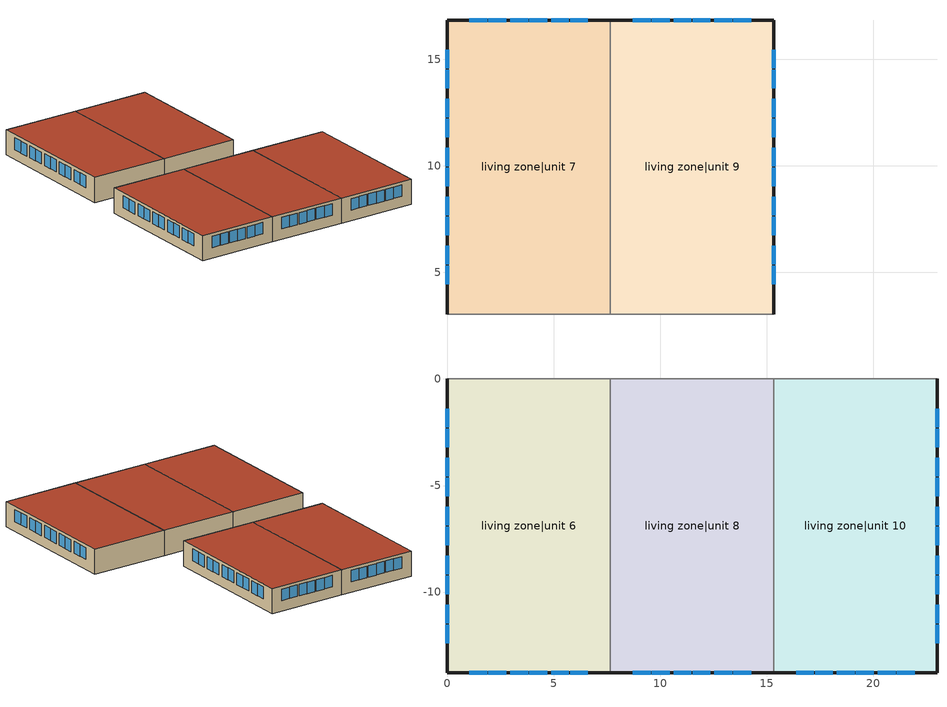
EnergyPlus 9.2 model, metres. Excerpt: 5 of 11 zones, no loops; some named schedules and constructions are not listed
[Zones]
living zone|unit 10
 floor to living zone|unit 5 (FloorFinUninsFin): 15.33,-13.8 15.33,0 22.99,0 22.99,-13.8 z2.44
 wall outside (WallExtInsFin): 15.33,-13.8 22.99,-13.8 22.99,0 z2.44:4.88
 wall adiabatic (WallIntFinUninsFin): 22.99,0 15.33,0 z2.44:4.88
 wall to living zone|unit 8 (WallIntFinUninsFin): 15.33,0 15.33,-13.8 z2.44:4.88
 window (WindowConstruction): 22.99,-12.4 22.99,-11.53 / 22.99,-2.27 22.99,-1.4 / 22.99,-11.47 22.99,-10.6 / 22.99,-10.1 22.99,-9.23 / 22.99,-9.17 22.99,-8.3 / 22.99,-7.8 22.99,-6.93 / 22.99,-6.87 22.99,-6 / 22.99,-5.5 22.99,-4.63 / 22.99,-4.57 22.99,-3.7 / 22.99,-3.2 22.99,-2.33 z3.41:4.57; 16.38,-13.8 17.21,-13.8 / 17.27,-13.8 18.11,-13.8 / 18.29,-13.8 19.13,-13.8 / 19.19,-13.8 20.03,-13.8 / 20.21,-13.8 21.05,-13.8 / 21.11,-13.8 21.94,-13.8 z3.46:4.57
 roof outside (RoofFinInsExt): 22.99,-13.8 22.99,0 15.33,0 15.33,-13.8 z4.88
living zone|unit 6
 floor to living zone (FloorFinUninsFin): 0,-13.8 0,0 7.66,0 7.66,-13.8 z2.44
 wall outside (WallExtInsFin): 0,0 0,-13.8 7.66,-13.8 z2.44:4.88
 wall adiabatic (WallIntFinUninsFin): 7.66,0 0,0 z2.44:4.88
 wall to living zone|unit 8 (WallIntFinUninsFin Reversed): 7.66,-13.8 7.66,0 z2.44:4.88
 window (WindowConstruction): 1.05,-13.8 1.89,-13.8 / 1.95,-13.8 2.78,-13.8 / 2.96,-13.8 3.8,-13.8 / 3.86,-13.8 4.7,-13.8 / 4.88,-13.8 5.72,-13.8 / 5.78,-13.8 6.62,-13.8 z3.46:4.57; 0,-1.4 0,-2.27 / 0,-11.53 0,-12.4 / 0,-2.33 0,-3.2 / 0,-3.7 0,-4.57 / 0,-4.63 0,-5.5 / 0,-6 0,-6.87 / 0,-6.93 0,-7.8 / 0,-8.3 0,-9.17 / 0,-9.23 0,-10.1 / 0,-10.6 0,-11.47 z3.41:4.57
 roof outside (RoofFinInsExt): 7.66,-13.8 7.66,0 0,0 0,-13.8 z4.88
living zone|unit 7
 floor to living zone|unit 2 (FloorFinUninsFin): 0,3.05 0,16.84 7.66,16.84 7.66,3.05 z2.44
 wall outside (WallExtInsFin): 7.66,16.84 0,16.84 0,3.05 z2.44:4.88
 wall to living zone|unit 9 (WallIntFinUninsFin Reversed): 7.66,3.05 7.66,16.84 z2.44:4.88
 wall adiabatic (WallIntFinUninsFin): 0,3.05 7.66,3.05 z2.44:4.88
 window (WindowConstruction): 0,15.44 0,14.57 / 0,5.32 0,4.45 / 0,14.51 0,13.64 / 0,13.15 0,12.28 / 0,12.21 0,11.34 / 0,10.85 0,9.98 / 0,9.92 0,9.04 / 0,8.55 0,7.68 / 0,7.62 0,6.75 / 0,6.25 0,5.38 z3.41:4.57; 6.62,16.84 5.78,16.84 / 5.72,16.84 4.88,16.84 / 4.7,16.84 3.86,16.84 / 3.8,16.84 2.96,16.84 / 2.78,16.84 1.95,16.84 / 1.89,16.84 1.05,16.84 z3.46:4.57
 roof outside (RoofFinInsExt): 7.66,3.05 7.66,16.84 0,16.84 0,3.05 z4.88
living zone|unit 8
 floor to living zone|unit 3 (FloorFinUninsFin): 7.66,-13.8 7.66,0 15.33,0 15.33,-13.8 z2.44
 wall outside (WallExtInsFin): 7.66,-13.8 15.33,-13.8 z2.44:4.88
 wall adiabatic (WallIntFinUninsFin): 15.33,0 7.66,0 z2.44:4.88
 window (WindowConstruction): 8.71,-13.8 9.55,-13.8 / 9.61,-13.8 10.45,-13.8 / 10.63,-13.8 11.47,-13.8 / 11.53,-13.8 12.36,-13.8 / 12.54,-13.8 13.38,-13.8 / 13.44,-13.8 14.28,-13.8 z3.46:4.57
 roof outside (RoofFinInsExt): 15.33,-13.8 15.33,0 7.66,0 7.66,-13.8 z4.88
living zone|unit 9
 floor to living zone|unit 4 (FloorFinUninsFin): 7.66,3.05 7.66,16.84 15.33,16.84 15.33,3.05 z2.44
 wall outside (WallExtInsFin): 15.33,3.05 15.33,16.84 7.66,16.84 z2.44:4.88
 wall adiabatic (WallIntFinUninsFin): 7.66,3.05 15.33,3.05 z2.44:4.88
 window (WindowConstruction): 14.28,16.84 13.44,16.84 / 13.38,16.84 12.54,16.84 / 12.36,16.84 11.53,16.84 / 11.47,16.84 10.63,16.84 / 10.45,16.84 9.61,16.84 / 9.55,16.84 8.71,16.84 z3.46:4.57; 15.33,4.45 15.33,5.32 / 15.33,14.57 15.33,15.44 / 15.33,5.38 15.33,6.25 / 15.33,6.75 15.33,7.62 / 15.33,7.68 15.33,8.55 / 15.33,9.04 15.33,9.92 / 15.33,9.98 15.33,10.85 / 15.33,11.34 15.33,12.21 / 15.33,12.28 15.33,13.15 / 15.33,13.64 15.33,14.51 z3.41:4.57
 roof outside (RoofFinInsExt): 15.33,3.05 15.33,16.84 7.66,16.84 7.66,3.05 z4.88
[Schedule:Week:Daily]
res hot water distribution|unit 2 schedule Week Rule - Oct7-Oct27: res hot water distribution|unit 2 schedule allday10, res hot water distribution|unit 2 schedule allday10, res hot water distribution|unit 2 schedule allday10, res hot water distribution|unit 2 schedule allday10, res hot water distribution|unit 2 schedule allday10, res hot water distribution|unit 2 schedule allday10, res hot water distribution|unit 2 schedule allday10, Schedule Day 24, Schedule Day 24, Schedule Day 24, Schedule Day 24, Schedule Day 24
res hot water distribution|unit 2 schedule Week Rule - Oct28-Nov3: res hot water distribution|unit 2 schedule allday10, res hot water distribution|unit 2 schedule allday10, res hot water distribution|unit 2 schedule allday10, res hot water distribution|unit 2 schedule allday10, res hot water distribution|unit 2 schedule allday11, res hot water distribution|unit 2 schedule allday11, res hot water distribution|unit 2 schedule allday11, Schedule Day 24, Schedule Day 24, Schedule Day 24, Schedule Day 24, Schedule Day 24
res hot water distribution|unit 2 schedule Week Rule - Nov4-Nov24: res hot water distribution|unit 2 schedule allday11, res hot water distribution|unit 2 schedule allday11, res hot water distribution|unit 2 schedule allday11, res hot water distribution|unit 2 schedule allday11, res hot water distribution|unit 2 schedule allday11, res hot water distribution|unit 2 schedule allday11, res hot water distribution|unit 2 schedule allday11, Schedule Day 24, Schedule Day 24, Schedule Day 24, Schedule Day 24, Schedule Day 24
res hot water distribution|unit 2 schedule Week Rule - Nov25-Dec1: res hot water distribution|unit 2 schedule allday11, res hot water distribution|unit 2 schedule allday11, res hot water distribution|unit 2 schedule allday11, res hot water distribution|unit 2 schedule allday11, res hot water distribution|unit 2 schedule allday11, res hot water distribution|unit 2 schedule allday11, res hot water distribution|unit 2 schedule allday12, Schedule Day 24, Schedule Day 24, Schedule Day 24, Schedule Day 24, Schedule Day 24
res hot water distribution|unit 2 schedule Week Rule - Dec2-Dec31: res hot water distribution|unit 2 schedule allday12, res hot water distribution|unit 2 schedule allday12, res hot water distribution|unit 2 schedule allday12, res hot water distribution|unit 2 schedule allday12, res hot water distribution|unit 2 schedule allday12, res hot water distribution|unit 2 schedule allday12, res hot water distribution|unit 2 schedule allday12, Schedule Day 24, Schedule Day 24, Schedule Day 24, Schedule Day 24, Schedule Day 24
res hot water distribution|unit 3 schedule Week Rule - Jan1-Jan6: Schedule Day 25, res hot water distribution|unit 3 schedule allday1, res hot water distribution|unit 3 schedule allday1, res hot water distribution|unit 3 schedule allday1, res hot water distribution|unit 3 schedule allday1, res hot water distribution|unit 3 schedule allday1, res hot water distribution|unit 3 schedule allday1, Schedule Day 25, Schedule Day 25, Schedule Day 25, Schedule Day 25, Schedule Day 25
res hot water distribution|unit 3 schedule Week Rule - Jan7-Jan27: res hot water distribution|unit 3 schedule allday1, res hot water distribution|unit 3 schedule allday1, res hot water distribution|unit 3 schedule allday1, res hot water distribution|unit 3 schedule allday1, res hot water distribution|unit 3 schedule allday1, res hot water distribution|unit 3 schedule allday1, res hot water distribution|unit 3 schedule allday1, Schedule Day 25, Schedule Day 25, Schedule Day 25, Schedule Day 25, Schedule Day 25
res hot water distribution|unit 3 schedule Week Rule - Jan28-Feb3: res hot water distribution|unit 3 schedule allday1, res hot water distribution|unit 3 schedule allday1, res hot water distribution|unit 3 schedule allday1, res hot water distribution|unit 3 schedule allday1, res hot water distribution|unit 3 schedule allday2, res hot water distribution|unit 3 schedule allday2, res hot water distribution|unit 3 schedule allday2, Schedule Day 25, Schedule Day 25, Schedule Day 25, Schedule Day 25, Schedule Day 25
res hot water distribution|unit 3 schedule Week Rule - Feb4-Feb24: res hot water distribution|unit 3 schedule allday2, res hot water distribution|unit 3 schedule allday2, res hot water distribution|unit 3 schedule allday2, res hot water distribution|unit 3 schedule allday2, res hot water distribution|unit 3 schedule allday2, res hot water distribution|unit 3 schedule allday2, res hot water distribution|unit 3 schedule allday2, Schedule Day 25, Schedule Day 25, Schedule Day 25, Schedule Day 25, Schedule Day 25
res hot water distribution|unit 3 schedule Week Rule - Feb25-Mar3: res hot water distribution|unit 3 schedule allday2, res hot water distribution|unit 3 schedule allday2, res hot water distribution|unit 3 schedule allday2, res hot water distribution|unit 3 schedule allday2, res hot water distribution|unit 3 schedule allday3, res hot water distribution|unit 3 schedule allday3, res hot water distribution|unit 3 schedule allday3, Schedule Day 25, Schedule Day 25, Schedule Day 25, Schedule Day 25, Schedule Day 25
res hot water distribution|unit 3 schedule Week Rule - Mar4-Mar31: res hot water distribution|unit 3 schedule allday3, res hot water distribution|unit 3 schedule allday3, res hot water distribution|unit 3 schedule allday3, res hot water distribution|unit 3 schedule allday3, res hot water distribution|unit 3 schedule allday3, res hot water distribution|unit 3 schedule allday3, res hot water distribution|unit 3 schedule allday3, Schedule Day 25, Schedule Day 25, Schedule Day 25, Schedule Day 25, Schedule Day 25
res hot water distribution|unit 3 schedule Week Rule - Apr1-Apr28: res hot water distribution|unit 3 schedule allday4, res hot water distribution|unit 3 schedule allday4, res hot water distribution|unit 3 schedule allday4, res hot water distribution|unit 3 schedule allday4, res hot water distribution|unit 3 schedule allday4, res hot water distribution|unit 3 schedule allday4, res hot water distribution|unit 3 schedule allday4, Schedule Day 25, Schedule Day 25, Schedule Day 25, Schedule Day 25, Schedule Day 25
res hot water distribution|unit 3 schedule Week Rule - Apr29-May5: res hot water distribution|unit 3 schedule allday4, res hot water distribution|unit 3 schedule allday4, res hot water distribution|unit 3 schedule allday5, res hot water distribution|unit 3 schedule allday5, res hot water distribution|unit 3 schedule allday5, res hot water distribution|unit 3 schedule allday5, res hot water distribution|unit 3 schedule allday5, Schedule Day 25, Schedule Day 25, Schedule Day 25, Schedule Day 25, Schedule Day 25
res hot water distribution|unit 3 schedule Week Rule - May6-May26: res hot water distribution|unit 3 schedule allday5, res hot water distribution|unit 3 schedule allday5, res hot water distribution|unit 3 schedule allday5, res hot water distribution|unit 3 schedule allday5, res hot water distribution|unit 3 schedule allday5, res hot water distribution|unit 3 schedule allday5, res hot water distribution|unit 3 schedule allday5, Schedule Day 25, Schedule Day 25, Schedule Day 25, Schedule Day 25, Schedule Day 25
res hot water distribution|unit 3 schedule Week Rule - May27-Jun2: res hot water distribution|unit 3 schedule allday5, res hot water distribution|unit 3 schedule allday5, res hot water distribution|unit 3 schedule allday5, res hot water distribution|unit 3 schedule allday5, res hot water distribution|unit 3 schedule allday5, res hot water distribution|unit 3 schedule allday6, res hot water distribution|unit 3 schedule allday6, Schedule Day 25, Schedule Day 25, Schedule Day 25, Schedule Day 25, Schedule Day 25
res hot water distribution|unit 3 schedule Week Rule - Jun3-Jun30: res hot water distribution|unit 3 schedule allday6, res hot water distribution|unit 3 schedule allday6, res hot water distribution|unit 3 schedule allday6, res hot water distribution|unit 3 schedule allday6, res hot water distribution|unit 3 schedule allday6, res hot water distribution|unit 3 schedule allday6, res hot water distribution|unit 3 schedule allday6, Schedule Day 25, Schedule Day 25, Schedule Day 25, Schedule Day 25, Schedule Day 25
res hot water distribution|unit 3 schedule Week Rule - Jul1-Jul28: res hot water distribution|unit 3 schedule allday7, res hot water distribution|unit 3 schedule allday7, res hot water distribution|unit 3 schedule allday7, res hot water distribution|unit 3 schedule allday7, res hot water distribution|unit 3 schedule allday7, res hot water distribution|unit 3 schedule allday7, res hot water distribution|unit 3 schedule allday7, Schedule Day 25, Schedule Day 25, Schedule Day 25, Schedule Day 25, Schedule Day 25
res hot water distribution|unit 3 schedule Week Rule - Jul29-Aug4: res hot water distribution|unit 3 schedule allday7, res hot water distribution|unit 3 schedule allday7, res hot water distribution|unit 3 schedule allday7, res hot water distribution|unit 3 schedule allday8, res hot water distribution|unit 3 schedule allday8, res hot water distribution|unit 3 schedule allday8, res hot water distribution|unit 3 schedule allday8, Schedule Day 25, Schedule Day 25, Schedule Day 25, Schedule Day 25, Schedule Day 25
res hot water distribution|unit 3 schedule Week Rule - Aug5-Aug25: res hot water distribution|unit 3 schedule allday8, res hot water distribution|unit 3 schedule allday8, res hot water distribution|unit 3 schedule allday8, res hot water distribution|unit 3 schedule allday8, res hot water distribution|unit 3 schedule allday8, res hot water distribution|unit 3 schedule allday8, res hot water distribution|unit 3 schedule allday8, Schedule Day 25, Schedule Day 25, Schedule Day 25, Schedule Day 25, Schedule Day 25
res hot water distribution|unit 3 schedule Week Rule - Aug26-Sep1: res hot water distribution|unit 3 schedule allday8, res hot water distribution|unit 3 schedule allday8, res hot water distribution|unit 3 schedule allday8, res hot water distribution|unit 3 schedule allday8, res hot water distribution|unit 3 schedule allday8, res hot water distribution|unit 3 schedule allday8, res hot water distribution|unit 3 schedule allday9, Schedule Day 25, Schedule Day 25, Schedule Day 25, Schedule Day 25, Schedule Day 25
res hot water distribution|unit 3 schedule Week Rule - Sep2-Sep29: res hot water distribution|unit 3 schedule allday9, res hot water distribution|unit 3 schedule allday9, res hot water distribution|unit 3 schedule allday9, res hot water distribution|unit 3 schedule allday9, res hot water distribution|unit 3 schedule allday9, res hot water distribution|unit 3 schedule allday9, res hot water distribution|unit 3 schedule allday9, Schedule Day 25, Schedule Day 25, Schedule Day 25, Schedule Day 25, Schedule Day 25
res hot water distribution|unit 3 schedule Week Rule - Sep30-Oct6: res hot water distribution|unit 3 schedule allday9, res hot water distribution|unit 3 schedule allday10, res hot water distribution|unit 3 schedule allday10, res hot water distribution|unit 3 schedule allday10, res hot water distribution|unit 3 schedule allday10, res hot water distribution|unit 3 schedule allday10, res hot water distribution|unit 3 schedule allday10, Schedule Day 25, Schedule Day 25, Schedule Day 25, Schedule Day 25, Schedule Day 25
res hot water distribution|unit 3 schedule Week Rule - Oct7-Oct27: res hot water distribution|unit 3 schedule allday10, res hot water distribution|unit 3 schedule allday10, res hot water distribution|unit 3 schedule allday10, res hot water distribution|unit 3 schedule allday10, res hot water distribution|unit 3 schedule allday10, res hot water distribution|unit 3 schedule allday10, res hot water distribution|unit 3 schedule allday10, Schedule Day 25, Schedule Day 25, Schedule Day 25, Schedule Day 25, Schedule Day 25
res hot water distribution|unit 3 schedule Week Rule - Oct28-Nov3: res hot water distribution|unit 3 schedule allday10, res hot water distribution|unit 3 schedule allday10, res hot water distribution|unit 3 schedule allday10, res hot water distribution|unit 3 schedule allday10, res hot water distribution|unit 3 schedule allday11, res hot water distribution|unit 3 schedule allday11, res hot water distribution|unit 3 schedule allday11, Schedule Day 25, Schedule Day 25, Schedule Day 25, Schedule Day 25, Schedule Day 25
res hot water distribution|unit 3 schedule Week Rule - Nov4-Nov24: res hot water distribution|unit 3 schedule allday11, res hot water distribution|unit 3 schedule allday11, res hot water distribution|unit 3 schedule allday11, res hot water distribution|unit 3 schedule allday11, res hot water distribution|unit 3 schedule allday11, res hot water distribution|unit 3 schedule allday11, res hot water distribution|unit 3 schedule allday11, Schedule Day 25, Schedule Day 25, Schedule Day 25, Schedule Day 25, Schedule Day 25
res hot water distribution|unit 3 schedule Week Rule - Nov25-Dec1: res hot water distribution|unit 3 schedule allday11, res hot water distribution|unit 3 schedule allday11, res hot water distribution|unit 3 schedule allday11, res hot water distribution|unit 3 schedule allday11, res hot water distribution|unit 3 schedule allday11, res hot water distribution|unit 3 schedule allday11, res hot water distribution|unit 3 schedule allday12, Schedule Day 25, Schedule Day 25, Schedule Day 25, Schedule Day 25, Schedule Day 25
res hot water distribution|unit 3 schedule Week Rule - Dec2-Dec31: res hot water distribution|unit 3 schedule allday12, res hot water distribution|unit 3 schedule allday12, res hot water distribution|unit 3 schedule allday12, res hot water distribution|unit 3 schedule allday12, res hot water distribution|unit 3 schedule allday12, res hot water distribution|unit 3 schedule allday12, res hot water distribution|unit 3 schedule allday12, Schedule Day 25, Schedule Day 25, Schedule Day 25, Schedule Day 25, Schedule Day 25
res hot water distribution|unit 4 schedule Week Rule - Jan1-Jan6: Schedule Day 26, res hot water distribution|unit 4 schedule allday1, res hot water distribution|unit 4 schedule allday1, res hot water distribution|unit 4 schedule allday1, res hot water distribution|unit 4 schedule allday1, res hot water distribution|unit 4 schedule allday1, res hot water distribution|unit 4 schedule allday1, Schedule Day 26, Schedule Day 26, Schedule Day 26, Schedule Day 26, Schedule Day 26
res hot water distribution|unit 4 schedule Week Rule - Jan7-Jan27: res hot water distribution|unit 4 schedule allday1, res hot water distribution|unit 4 schedule allday1, res hot water distribution|unit 4 schedule allday1, res hot water distribution|unit 4 schedule allday1, res hot water distribution|unit 4 schedule allday1, res hot water distribution|unit 4 schedule allday1, res hot water distribution|unit 4 schedule allday1, Schedule Day 26, Schedule Day 26, Schedule Day 26, Schedule Day 26, Schedule Day 26
res hot water distribution|unit 4 schedule Week Rule - Jan28-Feb3: res hot water distribution|unit 4 schedule allday1, res hot water distribution|unit 4 schedule allday1, res hot water distribution|unit 4 schedule allday1, res hot water distribution|unit 4 schedule allday1, res hot water distribution|unit 4 schedule allday2, res hot water distribution|unit 4 schedule allday2, res hot water distribution|unit 4 schedule allday2, Schedule Day 26, Schedule Day 26, Schedule Day 26, Schedule Day 26, Schedule Day 26
res hot water distribution|unit 4 schedule Week Rule - Feb4-Feb24: res hot water distribution|unit 4 schedule allday2, res hot water distribution|unit 4 schedule allday2, res hot water distribution|unit 4 schedule allday2, res hot water distribution|unit 4 schedule allday2, res hot water distribution|unit 4 schedule allday2, res hot water distribution|unit 4 schedule allday2, res hot water distribution|unit 4 schedule allday2, Schedule Day 26, Schedule Day 26, Schedule Day 26, Schedule Day 26, Schedule Day 26
res hot water distribution|unit 4 schedule Week Rule - Feb25-Mar3: res hot water distribution|unit 4 schedule allday2, res hot water distribution|unit 4 schedule allday2, res hot water distribution|unit 4 schedule allday2, res hot water distribution|unit 4 schedule allday2, res hot water distribution|unit 4 schedule allday3, res hot water distribution|unit 4 schedule allday3, res hot water distribution|unit 4 schedule allday3, Schedule Day 26, Schedule Day 26, Schedule Day 26, Schedule Day 26, Schedule Day 26
res hot water distribution|unit 4 schedule Week Rule - Mar4-Mar31: res hot water distribution|unit 4 schedule allday3, res hot water distribution|unit 4 schedule allday3, res hot water distribution|unit 4 schedule allday3, res hot water distribution|unit 4 schedule allday3, res hot water distribution|unit 4 schedule allday3, res hot water distribution|unit 4 schedule allday3, res hot water distribution|unit 4 schedule allday3, Schedule Day 26, Schedule Day 26, Schedule Day 26, Schedule Day 26, Schedule Day 26
res hot water distribution|unit 4 schedule Week Rule - Apr1-Apr28: res hot water distribution|unit 4 schedule allday4, res hot water distribution|unit 4 schedule allday4, res hot water distribution|unit 4 schedule allday4, res hot water distribution|unit 4 schedule allday4, res hot water distribution|unit 4 schedule allday4, res hot water distribution|unit 4 schedule allday4, res hot water distribution|unit 4 schedule allday4, Schedule Day 26, Schedule Day 26, Schedule Day 26, Schedule Day 26, Schedule Day 26
res hot water distribution|unit 4 schedule Week Rule - Apr29-May5: res hot water distribution|unit 4 schedule allday4, res hot water distribution|unit 4 schedule allday4, res hot water distribution|unit 4 schedule allday5, res hot water distribution|unit 4 schedule allday5, res hot water distribution|unit 4 schedule allday5, res hot water distribution|unit 4 schedule allday5, res hot water distribution|unit 4 schedule allday5, Schedule Day 26, Schedule Day 26, Schedule Day 26, Schedule Day 26, Schedule Day 26
res hot water distribution|unit 4 schedule Week Rule - May6-May26: res hot water distribution|unit 4 schedule allday5, res hot water distribution|unit 4 schedule allday5, res hot water distribution|unit 4 schedule allday5, res hot water distribution|unit 4 schedule allday5, res hot water distribution|unit 4 schedule allday5, res hot water distribution|unit 4 schedule allday5, res hot water distribution|unit 4 schedule allday5, Schedule Day 26, Schedule Day 26, Schedule Day 26, Schedule Day 26, Schedule Day 26
res hot water distribution|unit 4 schedule Week Rule - May27-Jun2: res hot water distribution|unit 4 schedule allday5, res hot water distribution|unit 4 schedule allday5, res hot water distribution|unit 4 schedule allday5, res hot water distribution|unit 4 schedule allday5, res hot water distribution|unit 4 schedule allday5, res hot water distribution|unit 4 schedule allday6, res hot water distribution|unit 4 schedule allday6, Schedule Day 26, Schedule Day 26, Schedule Day 26, Schedule Day 26, Schedule Day 26
res hot water distribution|unit 4 schedule Week Rule - Jun3-Jun30: res hot water distribution|unit 4 schedule allday6, res hot water distribution|unit 4 schedule allday6, res hot water distribution|unit 4 schedule allday6, res hot water distribution|unit 4 schedule allday6, res hot water distribution|unit 4 schedule allday6, res hot water distribution|unit 4 schedule allday6, res hot water distribution|unit 4 schedule allday6, Schedule Day 26, Schedule Day 26, Schedule Day 26, Schedule Day 26, Schedule Day 26
res hot water distribution|unit 4 schedule Week Rule - Jul1-Jul28: res hot water distribution|unit 4 schedule allday7, res hot water distribution|unit 4 schedule allday7, res hot water distribution|unit 4 schedule allday7, res hot water distribution|unit 4 schedule allday7, res hot water distribution|unit 4 schedule allday7, res hot water distribution|unit 4 schedule allday7, res hot water distribution|unit 4 schedule allday7, Schedule Day 26, Schedule Day 26, Schedule Day 26, Schedule Day 26, Schedule Day 26
res hot water distribution|unit 4 schedule Week Rule - Jul29-Aug4: res hot water distribution|unit 4 schedule allday7, res hot water distribution|unit 4 schedule allday7, res hot water distribution|unit 4 schedule allday7, res hot water distribution|unit 4 schedule allday8, res hot water distribution|unit 4 schedule allday8, res hot water distribution|unit 4 schedule allday8, res hot water distribution|unit 4 schedule allday8, Schedule Day 26, Schedule Day 26, Schedule Day 26, Schedule Day 26, Schedule Day 26
res hot water distribution|unit 4 schedule Week Rule - Aug5-Aug25: res hot water distribution|unit 4 schedule allday8, res hot water distribution|unit 4 schedule allday8, res hot water distribution|unit 4 schedule allday8, res hot water distribution|unit 4 schedule allday8, res hot water distribution|unit 4 schedule allday8, res hot water distribution|unit 4 schedule allday8, res hot water distribution|unit 4 schedule allday8, Schedule Day 26, Schedule Day 26, Schedule Day 26, Schedule Day 26, Schedule Day 26
res hot water distribution|unit 4 schedule Week Rule - Aug26-Sep1: res hot water distribution|unit 4 schedule allday8, res hot water distribution|unit 4 schedule allday8, res hot water distribution|unit 4 schedule allday8, res hot water distribution|unit 4 schedule allday8, res hot water distribution|unit 4 schedule allday8, res hot water distribution|unit 4 schedule allday8, res hot water distribution|unit 4 schedule allday9, Schedule Day 26, Schedule Day 26, Schedule Day 26, Schedule Day 26, Schedule Day 26
res hot water distribution|unit 4 schedule Week Rule - Sep2-Sep29: res hot water distribution|unit 4 schedule allday9, res hot water distribution|unit 4 schedule allday9, res hot water distribution|unit 4 schedule allday9, res hot water distribution|unit 4 schedule allday9, res hot water distribution|unit 4 schedule allday9, res hot water distribution|unit 4 schedule allday9, res hot water distribution|unit 4 schedule allday9, Schedule Day 26, Schedule Day 26, Schedule Day 26, Schedule Day 26, Schedule Day 26
res hot water distribution|unit 4 schedule Week Rule - Sep30-Oct6: res hot water distribution|unit 4 schedule allday9, res hot water distribution|unit 4 schedule allday10, res hot water distribution|unit 4 schedule allday10, res hot water distribution|unit 4 schedule allday10, res hot water distribution|unit 4 schedule allday10, res hot water distribution|unit 4 schedule allday10, res hot water distribution|unit 4 schedule allday10, Schedule Day 26, Schedule Day 26, Schedule Day 26, Schedule Day 26, Schedule Day 26
res hot water distribution|unit 4 schedule Week Rule - Oct7-Oct27: res hot water distribution|unit 4 schedule allday10, res hot water distribution|unit 4 schedule allday10, res hot water distribution|unit 4 schedule allday10, res hot water distribution|unit 4 schedule allday10, res hot water distribution|unit 4 schedule allday10, res hot water distribution|unit 4 schedule allday10, res hot water distribution|unit 4 schedule allday10, Schedule Day 26, Schedule Day 26, Schedule Day 26, Schedule Day 26, Schedule Day 26
res hot water distribution|unit 4 schedule Week Rule - Oct28-Nov3: res hot water distribution|unit 4 schedule allday10, res hot water distribution|unit 4 schedule allday10, res hot water distribution|unit 4 schedule allday10, res hot water distribution|unit 4 schedule allday10, res hot water distribution|unit 4 schedule allday11, res hot water distribution|unit 4 schedule allday11, res hot water distribution|unit 4 schedule allday11, Schedule Day 26, Schedule Day 26, Schedule Day 26, Schedule Day 26, Schedule Day 26
res hot water distribution|unit 4 schedule Week Rule - Nov4-Nov24: res hot water distribution|unit 4 schedule allday11, res hot water distribution|unit 4 schedule allday11, res hot water distribution|unit 4 schedule allday11, res hot water distribution|unit 4 schedule allday11, res hot water distribution|unit 4 schedule allday11, res hot water distribution|unit 4 schedule allday11, res hot water distribution|unit 4 schedule allday11, Schedule Day 26, Schedule Day 26, Schedule Day 26, Schedule Day 26, Schedule Day 26
res hot water distribution|unit 4 schedule Week Rule - Nov25-Dec1: res hot water distribution|unit 4 schedule allday11, res hot water distribution|unit 4 schedule allday11, res hot water distribution|unit 4 schedule allday11, res hot water distribution|unit 4 schedule allday11, res hot water distribution|unit 4 schedule allday11, res hot water distribution|unit 4 schedule allday11, res hot water distribution|unit 4 schedule allday12, Schedule Day 26, Schedule Day 26, Schedule Day 26, Schedule Day 26, Schedule Day 26
res hot water distribution|unit 4 schedule Week Rule - Dec2-Dec31: res hot water distribution|unit 4 schedule allday12, res hot water distribution|unit 4 schedule allday12, res hot water distribution|unit 4 schedule allday12, res hot water distribution|unit 4 schedule allday12, res hot water distribution|unit 4 schedule allday12, res hot water distribution|unit 4 schedule allday12, res hot water distribution|unit 4 schedule allday12, Schedule Day 26, Schedule Day 26, Schedule Day 26, Schedule Day 26, Schedule Day 26
res hot water distribution|unit 5 schedule Week Rule - Jan1-Jan6: Schedule Day 27, res hot water distribution|unit 5 schedule allday1, res hot water distribution|unit 5 schedule allday1, res hot water distribution|unit 5 schedule allday1, res hot water distribution|unit 5 schedule allday1, res hot water distribution|unit 5 schedule allday1, res hot water distribution|unit 5 schedule allday1, Schedule Day 27, Schedule Day 27, Schedule Day 27, Schedule Day 27, Schedule Day 27
res hot water distribution|unit 5 schedule Week Rule - Jan7-Jan27: res hot water distribution|unit 5 schedule allday1, res hot water distribution|unit 5 schedule allday1, res hot water distribution|unit 5 schedule allday1, res hot water distribution|unit 5 schedule allday1, res hot water distribution|unit 5 schedule allday1, res hot water distribution|unit 5 schedule allday1, res hot water distribution|unit 5 schedule allday1, Schedule Day 27, Schedule Day 27, Schedule Day 27, Schedule Day 27, Schedule Day 27
res hot water distribution|unit 5 schedule Week Rule - Jan28-Feb3: res hot water distribution|unit 5 schedule allday1, res hot water distribution|unit 5 schedule allday1, res hot water distribution|unit 5 schedule allday1, res hot water distribution|unit 5 schedule allday1, res hot water distribution|unit 5 schedule allday2, res hot water distribution|unit 5 schedule allday2, res hot water distribution|unit 5 schedule allday2, Schedule Day 27, Schedule Day 27, Schedule Day 27, Schedule Day 27, Schedule Day 27
res hot water distribution|unit 5 schedule Week Rule - Feb4-Feb24: res hot water distribution|unit 5 schedule allday2, res hot water distribution|unit 5 schedule allday2, res hot water distribution|unit 5 schedule allday2, res hot water distribution|unit 5 schedule allday2, res hot water distribution|unit 5 schedule allday2, res hot water distribution|unit 5 schedule allday2, res hot water distribution|unit 5 schedule allday2, Schedule Day 27, Schedule Day 27, Schedule Day 27, Schedule Day 27, Schedule Day 27
res hot water distribution|unit 5 schedule Week Rule - Feb25-Mar3: res hot water distribution|unit 5 schedule allday2, res hot water distribution|unit 5 schedule allday2, res hot water distribution|unit 5 schedule allday2, res hot water distribution|unit 5 schedule allday2, res hot water distribution|unit 5 schedule allday3, res hot water distribution|unit 5 schedule allday3, res hot water distribution|unit 5 schedule allday3, Schedule Day 27, Schedule Day 27, Schedule Day 27, Schedule Day 27, Schedule Day 27
res hot water distribution|unit 5 schedule Week Rule - Mar4-Mar31: res hot water distribution|unit 5 schedule allday3, res hot water distribution|unit 5 schedule allday3, res hot water distribution|unit 5 schedule allday3, res hot water distribution|unit 5 schedule allday3, res hot water distribution|unit 5 schedule allday3, res hot water distribution|unit 5 schedule allday3, res hot water distribution|unit 5 schedule allday3, Schedule Day 27, Schedule Day 27, Schedule Day 27, Schedule Day 27, Schedule Day 27
res hot water distribution|unit 5 schedule Week Rule - Apr1-Apr28: res hot water distribution|unit 5 schedule allday4, res hot water distribution|unit 5 schedule allday4, res hot water distribution|unit 5 schedule allday4, res hot water distribution|unit 5 schedule allday4, res hot water distribution|unit 5 schedule allday4, res hot water distribution|unit 5 schedule allday4, res hot water distribution|unit 5 schedule allday4, Schedule Day 27, Schedule Day 27, Schedule Day 27, Schedule Day 27, Schedule Day 27
res hot water distribution|unit 5 schedule Week Rule - Apr29-May5: res hot water distribution|unit 5 schedule allday4, res hot water distribution|unit 5 schedule allday4, res hot water distribution|unit 5 schedule allday5, res hot water distribution|unit 5 schedule allday5, res hot water distribution|unit 5 schedule allday5, res hot water distribution|unit 5 schedule allday5, res hot water distribution|unit 5 schedule allday5, Schedule Day 27, Schedule Day 27, Schedule Day 27, Schedule Day 27, Schedule Day 27
res hot water distribution|unit 5 schedule Week Rule - May6-May26: res hot water distribution|unit 5 schedule allday5, res hot water distribution|unit 5 schedule allday5, res hot water distribution|unit 5 schedule allday5, res hot water distribution|unit 5 schedule allday5, res hot water distribution|unit 5 schedule allday5, res hot water distribution|unit 5 schedule allday5, res hot water distribution|unit 5 schedule allday5, Schedule Day 27, Schedule Day 27, Schedule Day 27, Schedule Day 27, Schedule Day 27
res hot water distribution|unit 5 schedule Week Rule - May27-Jun2: res hot water distribution|unit 5 schedule allday5, res hot water distribution|unit 5 schedule allday5, res hot water distribution|unit 5 schedule allday5, res hot water distribution|unit 5 schedule allday5, res hot water distribution|unit 5 schedule allday5, res hot water distribution|unit 5 schedule allday6, res hot water distribution|unit 5 schedule allday6, Schedule Day 27, Schedule Day 27, Schedule Day 27, Schedule Day 27, Schedule Day 27
res hot water distribution|unit 5 schedule Week Rule - Jun3-Jun30: res hot water distribution|unit 5 schedule allday6, res hot water distribution|unit 5 schedule allday6, res hot water distribution|unit 5 schedule allday6, res hot water distribution|unit 5 schedule allday6, res hot water distribution|unit 5 schedule allday6, res hot water distribution|unit 5 schedule allday6, res hot water distribution|unit 5 schedule allday6, Schedule Day 27, Schedule Day 27, Schedule Day 27, Schedule Day 27, Schedule Day 27
res hot water distribution|unit 5 schedule Week Rule - Jul1-Jul28: res hot water distribution|unit 5 schedule allday7, res hot water distribution|unit 5 schedule allday7, res hot water distribution|unit 5 schedule allday7, res hot water distribution|unit 5 schedule allday7, res hot water distribution|unit 5 schedule allday7, res hot water distribution|unit 5 schedule allday7, res hot water distribution|unit 5 schedule allday7, Schedule Day 27, Schedule Day 27, Schedule Day 27, Schedule Day 27, Schedule Day 27
res hot water distribution|unit 5 schedule Week Rule - Jul29-Aug4: res hot water distribution|unit 5 schedule allday7, res hot water distribution|unit 5 schedule allday7, res hot water distribution|unit 5 schedule allday7, res hot water distribution|unit 5 schedule allday8, res hot water distribution|unit 5 schedule allday8, res hot water distribution|unit 5 schedule allday8, res hot water distribution|unit 5 schedule allday8, Schedule Day 27, Schedule Day 27, Schedule Day 27, Schedule Day 27, Schedule Day 27
res hot water distribution|unit 5 schedule Week Rule - Aug5-Aug25: res hot water distribution|unit 5 schedule allday8, res hot water distribution|unit 5 schedule allday8, res hot water distribution|unit 5 schedule allday8, res hot water distribution|unit 5 schedule allday8, res hot water distribution|unit 5 schedule allday8, res hot water distribution|unit 5 schedule allday8, res hot water distribution|unit 5 schedule allday8, Schedule Day 27, Schedule Day 27, Schedule Day 27, Schedule Day 27, Schedule Day 27
res hot water distribution|unit 5 schedule Week Rule - Aug26-Sep1: res hot water distribution|unit 5 schedule allday8, res hot water distribution|unit 5 schedule allday8, res hot water distribution|unit 5 schedule allday8, res hot water distribution|unit 5 schedule allday8, res hot water distribution|unit 5 schedule allday8, res hot water distribution|unit 5 schedule allday8, res hot water distribution|unit 5 schedule allday9, Schedule Day 27, Schedule Day 27, Schedule Day 27, Schedule Day 27, Schedule Day 27
res hot water distribution|unit 5 schedule Week Rule - Sep2-Sep29: res hot water distribution|unit 5 schedule allday9, res hot water distribution|unit 5 schedule allday9, res hot water distribution|unit 5 schedule allday9, res hot water distribution|unit 5 schedule allday9, res hot water distribution|unit 5 schedule allday9, res hot water distribution|unit 5 schedule allday9, res hot water distribution|unit 5 schedule allday9, Schedule Day 27, Schedule Day 27, Schedule Day 27, Schedule Day 27, Schedule Day 27
res hot water distribution|unit 5 schedule Week Rule - Sep30-Oct6: res hot water distribution|unit 5 schedule allday9, res hot water distribution|unit 5 schedule allday10, res hot water distribution|unit 5 schedule allday10, res hot water distribution|unit 5 schedule allday10, res hot water distribution|unit 5 schedule allday10, res hot water distribution|unit 5 schedule allday10, res hot water distribution|unit 5 schedule allday10, Schedule Day 27, Schedule Day 27, Schedule Day 27, Schedule Day 27, Schedule Day 27
res hot water distribution|unit 5 schedule Week Rule - Oct7-Oct27: res hot water distribution|unit 5 schedule allday10, res hot water distribution|unit 5 schedule allday10, res hot water distribution|unit 5 schedule allday10, res hot water distribution|unit 5 schedule allday10, res hot water distribution|unit 5 schedule allday10, res hot water distribution|unit 5 schedule allday10, res hot water distribution|unit 5 schedule allday10, Schedule Day 27, Schedule Day 27, Schedule Day 27, Schedule Day 27, Schedule Day 27
res hot water distribution|unit 5 schedule Week Rule - Oct28-Nov3: res hot water distribution|unit 5 schedule allday10, res hot water distribution|unit 5 schedule allday10, res hot water distribution|unit 5 schedule allday10, res hot water distribution|unit 5 schedule allday10, res hot water distribution|unit 5 schedule allday11, res hot water distribution|unit 5 schedule allday11, res hot water distribution|unit 5 schedule allday11, Schedule Day 27, Schedule Day 27, Schedule Day 27, Schedule Day 27, Schedule Day 27
res hot water distribution|unit 5 schedule Week Rule - Nov4-Nov24: res hot water distribution|unit 5 schedule allday11, res hot water distribution|unit 5 schedule allday11, res hot water distribution|unit 5 schedule allday11, res hot water distribution|unit 5 schedule allday11, res hot water distribution|unit 5 schedule allday11, res hot water distribution|unit 5 schedule allday11, res hot water distribution|unit 5 schedule allday11, Schedule Day 27, Schedule Day 27, Schedule Day 27, Schedule Day 27, Schedule Day 27
res hot water distribution|unit 5 schedule Week Rule - Nov25-Dec1: res hot water distribution|unit 5 schedule allday11, res hot water distribution|unit 5 schedule allday11, res hot water distribution|unit 5 schedule allday11, res hot water distribution|unit 5 schedule allday11, res hot water distribution|unit 5 schedule allday11, res hot water distribution|unit 5 schedule allday11, res hot water distribution|unit 5 schedule allday12, Schedule Day 27, Schedule Day 27, Schedule Day 27, Schedule Day 27, Schedule Day 27
res hot water distribution|unit 5 schedule Week Rule - Dec2-Dec31: res hot water distribution|unit 5 schedule allday12, res hot water distribution|unit 5 schedule allday12, res hot water distribution|unit 5 schedule allday12, res hot water distribution|unit 5 schedule allday12, res hot water distribution|unit 5 schedule allday12, res hot water distribution|unit 5 schedule allday12, res hot water distribution|unit 5 schedule allday12, Schedule Day 27, Schedule Day 27, Schedule Day 27, Schedule Day 27, Schedule Day 27
res hot water distribution|unit 6 schedule Week Rule - Jan1-Jan6: Schedule Day 28, res hot water distribution|unit 6 schedule allday1, res hot water distribution|unit 6 schedule allday1, res hot water distribution|unit 6 schedule allday1, res hot water distribution|unit 6 schedule allday1, res hot water distribution|unit 6 schedule allday1, res hot water distribution|unit 6 schedule allday1, Schedule Day 28, Schedule Day 28, Schedule Day 28, Schedule Day 28, Schedule Day 28
res hot water distribution|unit 6 schedule Week Rule - Jan7-Jan27: res hot water distribution|unit 6 schedule allday1, res hot water distribution|unit 6 schedule allday1, res hot water distribution|unit 6 schedule allday1, res hot water distribution|unit 6 schedule allday1, res hot water distribution|unit 6 schedule allday1, res hot water distribution|unit 6 schedule allday1, res hot water distribution|unit 6 schedule allday1, Schedule Day 28, Schedule Day 28, Schedule Day 28, Schedule Day 28, Schedule Day 28
res hot water distribution|unit 6 schedule Week Rule - Jan28-Feb3: res hot water distribution|unit 6 schedule allday1, res hot water distribution|unit 6 schedule allday1, res hot water distribution|unit 6 schedule allday1, res hot water distribution|unit 6 schedule allday1, res hot water distribution|unit 6 schedule allday2, res hot water distribution|unit 6 schedule allday2, res hot water distribution|unit 6 schedule allday2, Schedule Day 28, Schedule Day 28, Schedule Day 28, Schedule Day 28, Schedule Day 28
res hot water distribution|unit 6 schedule Week Rule - Feb4-Feb24: res hot water distribution|unit 6 schedule allday2, res hot water distribution|unit 6 schedule allday2, res hot water distribution|unit 6 schedule allday2, res hot water distribution|unit 6 schedule allday2, res hot water distribution|unit 6 schedule allday2, res hot water distribution|unit 6 schedule allday2, res hot water distribution|unit 6 schedule allday2, Schedule Day 28, Schedule Day 28, Schedule Day 28, Schedule Day 28, Schedule Day 28
res hot water distribution|unit 6 schedule Week Rule - Feb25-Mar3: res hot water distribution|unit 6 schedule allday2, res hot water distribution|unit 6 schedule allday2, res hot water distribution|unit 6 schedule allday2, res hot water distribution|unit 6 schedule allday2, res hot water distribution|unit 6 schedule allday3, res hot water distribution|unit 6 schedule allday3, res hot water distribution|unit 6 schedule allday3, Schedule Day 28, Schedule Day 28, Schedule Day 28, Schedule Day 28, Schedule Day 28
res hot water distribution|unit 6 schedule Week Rule - Mar4-Mar31: res hot water distribution|unit 6 schedule allday3, res hot water distribution|unit 6 schedule allday3, res hot water distribution|unit 6 schedule allday3, res hot water distribution|unit 6 schedule allday3, res hot water distribution|unit 6 schedule allday3, res hot water distribution|unit 6 schedule allday3, res hot water distribution|unit 6 schedule allday3, Schedule Day 28, Schedule Day 28, Schedule Day 28, Schedule Day 28, Schedule Day 28
res hot water distribution|unit 6 schedule Week Rule - Apr1-Apr28: res hot water distribution|unit 6 schedule allday4, res hot water distribution|unit 6 schedule allday4, res hot water distribution|unit 6 schedule allday4, res hot water distribution|unit 6 schedule allday4, res hot water distribution|unit 6 schedule allday4, res hot water distribution|unit 6 schedule allday4, res hot water distribution|unit 6 schedule allday4, Schedule Day 28, Schedule Day 28, Schedule Day 28, Schedule Day 28, Schedule Day 28
res hot water distribution|unit 6 schedule Week Rule - Apr29-May5: res hot water distribution|unit 6 schedule allday4, res hot water distribution|unit 6 schedule allday4, res hot water distribution|unit 6 schedule allday5, res hot water distribution|unit 6 schedule allday5, res hot water distribution|unit 6 schedule allday5, res hot water distribution|unit 6 schedule allday5, res hot water distribution|unit 6 schedule allday5, Schedule Day 28, Schedule Day 28, Schedule Day 28, Schedule Day 28, Schedule Day 28
res hot water distribution|unit 6 schedule Week Rule - May6-May26: res hot water distribution|unit 6 schedule allday5, res hot water distribution|unit 6 schedule allday5, res hot water distribution|unit 6 schedule allday5, res hot water distribution|unit 6 schedule allday5, res hot water distribution|unit 6 schedule allday5, res hot water distribution|unit 6 schedule allday5, res hot water distribution|unit 6 schedule allday5, Schedule Day 28, Schedule Day 28, Schedule Day 28, Schedule Day 28, Schedule Day 28
res hot water distribution|unit 6 schedule Week Rule - May27-Jun2: res hot water distribution|unit 6 schedule allday5, res hot water distribution|unit 6 schedule allday5, res hot water distribution|unit 6 schedule allday5, res hot water distribution|unit 6 schedule allday5, res hot water distribution|unit 6 schedule allday5, res hot water distribution|unit 6 schedule allday6, res hot water distribution|unit 6 schedule allday6, Schedule Day 28, Schedule Day 28, Schedule Day 28, Schedule Day 28, Schedule Day 28
res hot water distribution|unit 6 schedule Week Rule - Jun3-Jun30: res hot water distribution|unit 6 schedule allday6, res hot water distribution|unit 6 schedule allday6, res hot water distribution|unit 6 schedule allday6, res hot water distribution|unit 6 schedule allday6, res hot water distribution|unit 6 schedule allday6, res hot water distribution|unit 6 schedule allday6, res hot water distribution|unit 6 schedule allday6, Schedule Day 28, Schedule Day 28, Schedule Day 28, Schedule Day 28, Schedule Day 28
res hot water distribution|unit 6 schedule Week Rule - Jul1-Jul28: res hot water distribution|unit 6 schedule allday7, res hot water distribution|unit 6 schedule allday7, res hot water distribution|unit 6 schedule allday7, res hot water distribution|unit 6 schedule allday7, res hot water distribution|unit 6 schedule allday7, res hot water distribution|unit 6 schedule allday7, res hot water distribution|unit 6 schedule allday7, Schedule Day 28, Schedule Day 28, Schedule Day 28, Schedule Day 28, Schedule Day 28
res hot water distribution|unit 6 schedule Week Rule - Jul29-Aug4: res hot water distribution|unit 6 schedule allday7, res hot water distribution|unit 6 schedule allday7, res hot water distribution|unit 6 schedule allday7, res hot water distribution|unit 6 schedule allday8, res hot water distribution|unit 6 schedule allday8, res hot water distribution|unit 6 schedule allday8, res hot water distribution|unit 6 schedule allday8, Schedule Day 28, Schedule Day 28, Schedule Day 28, Schedule Day 28, Schedule Day 28
res hot water distribution|unit 6 schedule Week Rule - Aug5-Aug25: res hot water distribution|unit 6 schedule allday8, res hot water distribution|unit 6 schedule allday8, res hot water distribution|unit 6 schedule allday8, res hot water distribution|unit 6 schedule allday8, res hot water distribution|unit 6 schedule allday8, res hot water distribution|unit 6 schedule allday8, res hot water distribution|unit 6 schedule allday8, Schedule Day 28, Schedule Day 28, Schedule Day 28, Schedule Day 28, Schedule Day 28
res hot water distribution|unit 6 schedule Week Rule - Aug26-Sep1: res hot water distribution|unit 6 schedule allday8, res hot water distribution|unit 6 schedule allday8, res hot water distribution|unit 6 schedule allday8, res hot water distribution|unit 6 schedule allday8, res hot water distribution|unit 6 schedule allday8, res hot water distribution|unit 6 schedule allday8, res hot water distribution|unit 6 schedule allday9, Schedule Day 28, Schedule Day 28, Schedule Day 28, Schedule Day 28, Schedule Day 28
res hot water distribution|unit 6 schedule Week Rule - Sep2-Sep29: res hot water distribution|unit 6 schedule allday9, res hot water distribution|unit 6 schedule allday9, res hot water distribution|unit 6 schedule allday9, res hot water distribution|unit 6 schedule allday9, res hot water distribution|unit 6 schedule allday9, res hot water distribution|unit 6 schedule allday9, res hot water distribution|unit 6 schedule allday9, Schedule Day 28, Schedule Day 28, Schedule Day 28, Schedule Day 28, Schedule Day 28
res hot water distribution|unit 6 schedule Week Rule - Sep30-Oct6: res hot water distribution|unit 6 schedule allday9, res hot water distribution|unit 6 schedule allday10, res hot water distribution|unit 6 schedule allday10, res hot water distribution|unit 6 schedule allday10, res hot water distribution|unit 6 schedule allday10, res hot water distribution|unit 6 schedule allday10, res hot water distribution|unit 6 schedule allday10, Schedule Day 28, Schedule Day 28, Schedule Day 28, Schedule Day 28, Schedule Day 28
res hot water distribution|unit 6 schedule Week Rule - Oct7-Oct27: res hot water distribution|unit 6 schedule allday10, res hot water distribution|unit 6 schedule allday10, res hot water distribution|unit 6 schedule allday10, res hot water distribution|unit 6 schedule allday10, res hot water distribution|unit 6 schedule allday10, res hot water distribution|unit 6 schedule allday10, res hot water distribution|unit 6 schedule allday10, Schedule Day 28, Schedule Day 28, Schedule Day 28, Schedule Day 28, Schedule Day 28
res hot water distribution|unit 6 schedule Week Rule - Oct28-Nov3: res hot water distribution|unit 6 schedule allday10, res hot water distribution|unit 6 schedule allday10, res hot water distribution|unit 6 schedule allday10, res hot water distribution|unit 6 schedule allday10, res hot water distribution|unit 6 schedule allday11, res hot water distribution|unit 6 schedule allday11, res hot water distribution|unit 6 schedule allday11, Schedule Day 28, Schedule Day 28, Schedule Day 28, Schedule Day 28, Schedule Day 28
res hot water distribution|unit 6 schedule Week Rule - Nov4-Nov24: res hot water distribution|unit 6 schedule allday11, res hot water distribution|unit 6 schedule allday11, res hot water distribution|unit 6 schedule allday11, res hot water distribution|unit 6 schedule allday11, res hot water distribution|unit 6 schedule allday11, res hot water distribution|unit 6 schedule allday11, res hot water distribution|unit 6 schedule allday11, Schedule Day 28, Schedule Day 28, Schedule Day 28, Schedule Day 28, Schedule Day 28
res hot water distribution|unit 6 schedule Week Rule - Nov25-Dec1: res hot water distribution|unit 6 schedule allday11, res hot water distribution|unit 6 schedule allday11, res hot water distribution|unit 6 schedule allday11, res hot water distribution|unit 6 schedule allday11, res hot water distribution|unit 6 schedule allday11, res hot water distribution|unit 6 schedule allday11, res hot water distribution|unit 6 schedule allday12, Schedule Day 28, Schedule Day 28, Schedule Day 28, Schedule Day 28, Schedule Day 28
res hot water distribution|unit 6 schedule Week Rule - Dec2-Dec31: res hot water distribution|unit 6 schedule allday12, res hot water distribution|unit 6 schedule allday12, res hot water distribution|unit 6 schedule allday12, res hot water distribution|unit 6 schedule allday12, res hot water distribution|unit 6 schedule allday12, res hot water distribution|unit 6 schedule allday12, res hot water distribution|unit 6 schedule allday12, Schedule Day 28, Schedule Day 28, Schedule Day 28, Schedule Day 28, Schedule Day 28
res hot water distribution|unit 7 schedule Week Rule - Jan1-Jan6: Schedule Day 29, res hot water distribution|unit 7 schedule allday1, res hot water distribution|unit 7 schedule allday1, res hot water distribution|unit 7 schedule allday1, res hot water distribution|unit 7 schedule allday1, res hot water distribution|unit 7 schedule allday1, res hot water distribution|unit 7 schedule allday1, Schedule Day 29, Schedule Day 29, Schedule Day 29, Schedule Day 29, Schedule Day 29
res hot water distribution|unit 7 schedule Week Rule - Jan7-Jan27: res hot water distribution|unit 7 schedule allday1, res hot water distribution|unit 7 schedule allday1, res hot water distribution|unit 7 schedule allday1, res hot water distribution|unit 7 schedule allday1, res hot water distribution|unit 7 schedule allday1, res hot water distribution|unit 7 schedule allday1, res hot water distribution|unit 7 schedule allday1, Schedule Day 29, Schedule Day 29, Schedule Day 29, Schedule Day 29, Schedule Day 29
res hot water distribution|unit 7 schedule Week Rule - Jan28-Feb3: res hot water distribution|unit 7 schedule allday1, res hot water distribution|unit 7 schedule allday1, res hot water distribution|unit 7 schedule allday1, res hot water distribution|unit 7 schedule allday1, res hot water distribution|unit 7 schedule allday2, res hot water distribution|unit 7 schedule allday2, res hot water distribution|unit 7 schedule allday2, Schedule Day 29, Schedule Day 29, Schedule Day 29, Schedule Day 29, Schedule Day 29
res hot water distribution|unit 7 schedule Week Rule - Feb4-Feb24: res hot water distribution|unit 7 schedule allday2, res hot water distribution|unit 7 schedule allday2, res hot water distribution|unit 7 schedule allday2, res hot water distribution|unit 7 schedule allday2, res hot water distribution|unit 7 schedule allday2, res hot water distribution|unit 7 schedule allday2, res hot water distribution|unit 7 schedule allday2, Schedule Day 29, Schedule Day 29, Schedule Day 29, Schedule Day 29, Schedule Day 29
res hot water distribution|unit 7 schedule Week Rule - Feb25-Mar3: res hot water distribution|unit 7 schedule allday2, res hot water distribution|unit 7 schedule allday2, res hot water distribution|unit 7 schedule allday2, res hot water distribution|unit 7 schedule allday2, res hot water distribution|unit 7 schedule allday3, res hot water distribution|unit 7 schedule allday3, res hot water distribution|unit 7 schedule allday3, Schedule Day 29, Schedule Day 29, Schedule Day 29, Schedule Day 29, Schedule Day 29
res hot water distribution|unit 7 schedule Week Rule - Mar4-Mar31: res hot water distribution|unit 7 schedule allday3, res hot water distribution|unit 7 schedule allday3, res hot water distribution|unit 7 schedule allday3, res hot water distribution|unit 7 schedule allday3, res hot water distribution|unit 7 schedule allday3, res hot water distribution|unit 7 schedule allday3, res hot water distribution|unit 7 schedule allday3, Schedule Day 29, Schedule Day 29, Schedule Day 29, Schedule Day 29, Schedule Day 29
res hot water distribution|unit 7 schedule Week Rule - Apr1-Apr28: res hot water distribution|unit 7 schedule allday4, res hot water distribution|unit 7 schedule allday4, res hot water distribution|unit 7 schedule allday4, res hot water distribution|unit 7 schedule allday4, res hot water distribution|unit 7 schedule allday4, res hot water distribution|unit 7 schedule allday4, res hot water distribution|unit 7 schedule allday4, Schedule Day 29, Schedule Day 29, Schedule Day 29, Schedule Day 29, Schedule Day 29
res hot water distribution|unit 7 schedule Week Rule - Apr29-May5: res hot water distribution|unit 7 schedule allday4, res hot water distribution|unit 7 schedule allday4, res hot water distribution|unit 7 schedule allday5, res hot water distribution|unit 7 schedule allday5, res hot water distribution|unit 7 schedule allday5, res hot water distribution|unit 7 schedule allday5, res hot water distribution|unit 7 schedule allday5, Schedule Day 29, Schedule Day 29, Schedule Day 29, Schedule Day 29, Schedule Day 29
res hot water distribution|unit 7 schedule Week Rule - May6-May26: res hot water distribution|unit 7 schedule allday5, res hot water distribution|unit 7 schedule allday5, res hot water distribution|unit 7 schedule allday5, res hot water distribution|unit 7 schedule allday5, res hot water distribution|unit 7 schedule allday5, res hot water distribution|unit 7 schedule allday5, res hot water distribution|unit 7 schedule allday5, Schedule Day 29, Schedule Day 29, Schedule Day 29, Schedule Day 29, Schedule Day 29
res hot water distribution|unit 7 schedule Week Rule - May27-Jun2: res hot water distribution|unit 7 schedule allday5, res hot water distribution|unit 7 schedule allday5, res hot water distribution|unit 7 schedule allday5, res hot water distribution|unit 7 schedule allday5, res hot water distribution|unit 7 schedule allday5, res hot water distribution|unit 7 schedule allday6, res hot water distribution|unit 7 schedule allday6, Schedule Day 29, Schedule Day 29, Schedule Day 29, Schedule Day 29, Schedule Day 29
res hot water distribution|unit 7 schedule Week Rule - Jun3-Jun30: res hot water distribution|unit 7 schedule allday6, res hot water distribution|unit 7 schedule allday6, res hot water distribution|unit 7 schedule allday6, res hot water distribution|unit 7 schedule allday6, res hot water distribution|unit 7 schedule allday6, res hot water distribution|unit 7 schedule allday6, res hot water distribution|unit 7 schedule allday6, Schedule Day 29, Schedule Day 29, Schedule Day 29, Schedule Day 29, Schedule Day 29
res hot water distribution|unit 7 schedule Week Rule - Jul1-Jul28: res hot water distribution|unit 7 schedule allday7, res hot water distribution|unit 7 schedule allday7, res hot water distribution|unit 7 schedule allday7, res hot water distribution|unit 7 schedule allday7, res hot water distribution|unit 7 schedule allday7, res hot water distribution|unit 7 schedule allday7, res hot water distribution|unit 7 schedule allday7, Schedule Day 29, Schedule Day 29, Schedule Day 29, Schedule Day 29, Schedule Day 29
res hot water distribution|unit 7 schedule Week Rule - Jul29-Aug4: res hot water distribution|unit 7 schedule allday7, res hot water distribution|unit 7 schedule allday7, res hot water distribution|unit 7 schedule allday7, res hot water distribution|unit 7 schedule allday8, res hot water distribution|unit 7 schedule allday8, res hot water distribution|unit 7 schedule allday8, res hot water distribution|unit 7 schedule allday8, Schedule Day 29, Schedule Day 29, Schedule Day 29, Schedule Day 29, Schedule Day 29
res hot water distribution|unit 7 schedule Week Rule - Aug5-Aug25: res hot water distribution|unit 7 schedule allday8, res hot water distribution|unit 7 schedule allday8, res hot water distribution|unit 7 schedule allday8, res hot water distribution|unit 7 schedule allday8, res hot water distribution|unit 7 schedule allday8, res hot water distribution|unit 7 schedule allday8, res hot water distribution|unit 7 schedule allday8, Schedule Day 29, Schedule Day 29, Schedule Day 29, Schedule Day 29, Schedule Day 29
res hot water distribution|unit 7 schedule Week Rule - Aug26-Sep1: res hot water distribution|unit 7 schedule allday8, res hot water distribution|unit 7 schedule allday8, res hot water distribution|unit 7 schedule allday8, res hot water distribution|unit 7 schedule allday8, res hot water distribution|unit 7 schedule allday8, res hot water distribution|unit 7 schedule allday8, res hot water distribution|unit 7 schedule allday9, Schedule Day 29, Schedule Day 29, Schedule Day 29, Schedule Day 29, Schedule Day 29
res hot water distribution|unit 7 schedule Week Rule - Sep2-Sep29: res hot water distribution|unit 7 schedule allday9, res hot water distribution|unit 7 schedule allday9, res hot water distribution|unit 7 schedule allday9, res hot water distribution|unit 7 schedule allday9, res hot water distribution|unit 7 schedule allday9, res hot water distribution|unit 7 schedule allday9, res hot water distribution|unit 7 schedule allday9, Schedule Day 29, Schedule Day 29, Schedule Day 29, Schedule Day 29, Schedule Day 29
